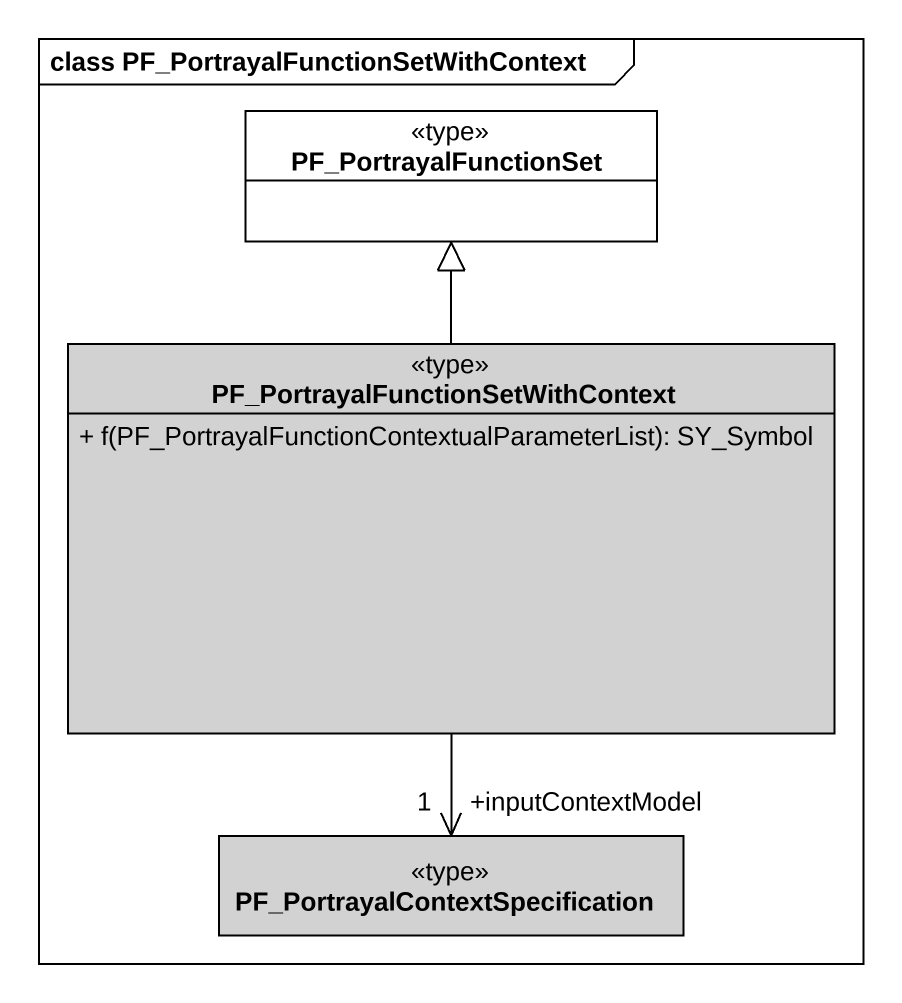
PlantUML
@startuml
mainframe class PF_PortrayalFunctionSetWithContext
hide circle
hide empty members
skinparam classAttributeIconSize 0
class PF_PortrayalFunctionSet <<type>> #FFFFFF
class "PF_PortrayalFunctionSetWithContext" as PF_PortrayalFunctionSetWithC <<type>> #D2D2D2 {
  + f(PF_PortrayalFunctionContextualParameterList): SY_Symbol
}
class "PF_PortrayalContextSpecification" as PF_PortrayalContextSpecifica <<type>> #D2D2D2
PF_PortrayalFunctionSetWithC -up-|> PF_PortrayalFunctionSet
PF_PortrayalFunctionSetWithC --> "+inputContextModel\n1" PF_PortrayalContextSpecifica
@enduml
